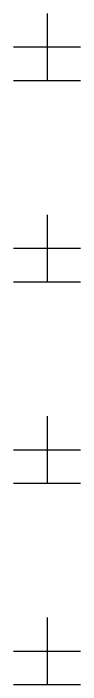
# Model space of a CAD drawing. Header units: millimetres. Extents: x 0 to 420, y 0 to 297.
# Drawn here: x 316.97 to 317.97, y 34 to 44 of the extents above; entities that cross this region are included whole.
import ezdxf

# ---------------------------------------------------------------- set-up
doc = ezdxf.new("R2010")
doc.units = ezdxf.units.MM
doc.header["$LTSCALE"] = 23.1
doc.layers.get('0').update_dxf_attribs({"linetype": 'CONTINUOUS'})

msp = doc.modelspace()

# ---------------------------------------------------------------- linework, layer by layer
at = {"color": 7, "linetype": 'CONTINUOUS'}
for p, q in [((317.467, 44), (317.467, 43)), ((316.967, 43.5), (317.967, 43.5)), ((316.967, 43), (317.967, 43)), ((317.467, 41), (317.467, 40)), ((316.967, 40.5), (317.967, 40.5)), ((316.967, 40), (317.967, 40)), ((317.467, 38), (317.467, 37)), ((316.967, 37.5), (317.967, 37.5)), ((316.967, 37), (317.967, 37)), ((317.467, 35), (317.467, 34)), ((316.967, 34.5), (317.967, 34.5)), ((316.967, 34), (317.967, 34))]:
    msp.add_line(p, q, dxfattribs=at)

doc.saveas('drawing.dxf')
